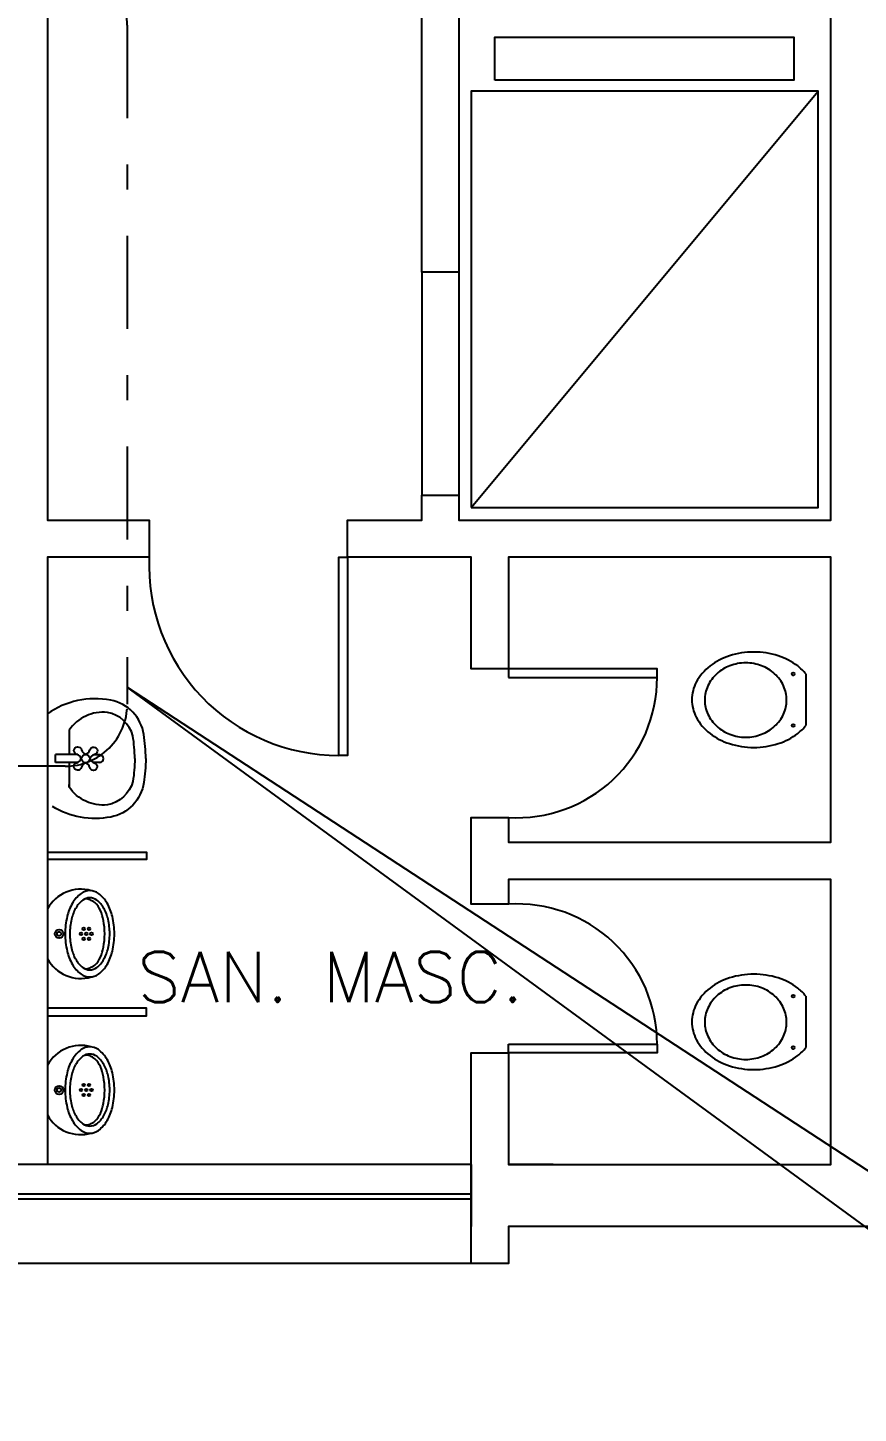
# Model space of a CAD drawing. Header units: metres. Extents: x -367 to 374, y -238 to 224.
# Drawn here: x 352.91 to 356.26, y 176.2 to 181.79 of the extents above; entities that cross this region are included whole.
import ezdxf
from ezdxf.enums import TextEntityAlignment as Align

# ---------------------------------------------------------------- set-up
doc = ezdxf.new("R2010")
doc.units = ezdxf.units.M
doc.linetypes.add('CONTINOUS', pattern=[0])
doc.linetypes.add('DASHDOT2', pattern=[0.5, 0.25, -0.125, 0, -0.125])
for name, color, linetype in [('ELE-ALIMENTADORES', 160, 'Continuous'), ('ELETRODUTO', 3, 'Continuous'), ('LA_BAU_BASES GERAIS_R00$0$BASE', 253, 'Continuous')]:
    doc.layers.add(name, color=color, linetype=linetype)
doc.styles.add('LA_BAU_BASES GERAIS_R00$0$R60-125-RS', font='romans.shx', dxfattribs={"height": 0.19})
doc.styles.add('LA_BAU_BASES GERAIS_R00$0$R80-100-RS', font='romans.shx', dxfattribs={"height": 0.203})

# ---------------------------------------------------------------- blocks, each defined once
blk = doc.blocks.new('LA_BAU_BASES GERAIS_R00$0$LA_BAU_ALVENARIA SUPERIOR_R01')
at = {"layer": 'LA_BAU_BASES GERAIS_R00$0$BASE', "linetype": 'Continuous'}
for p, q in [((254.7, 179.85), (256.1, 181.53)), ((254.5, 180.8), (254.5, 179.9)), ((254.65, 180.8), (254.65, 179.9)), ((254.3011, 179.65), (254.2011, 179.65)), ((254.7, 177.2), (245.4, 177.2)), ((254.7, 177.2), (254.7, 176.95)), ((255.03, 177.2), (254.85, 177.2)), ((254.7, 177.0796), (245.4, 177.0796)), ((254.7, 177.0596), (245.4, 177.0596)), ((254.7, 176.8), (245.4, 176.8))]:
    blk.add_line(p, q, dxfattribs=at)
at = {"layer": 'LA_BAU_BASES GERAIS_R00$0$BASE'}
for p, q in [((256.05, 179.1789), (256.05, 178.9711)), ((256.05, 179.1789), (256.05, 178.9711)), ((253.0214, 178.8537), (253.0214, 178.8223)), ((253.0214, 178.8537), (253.0214, 178.8223)), ((253.1126, 178.8537), (253.0224, 178.8537)), ((253.1126, 178.8537), (253.0224, 178.8537)), ((253.1126, 178.8223), (253.0224, 178.8223)), ((253.1126, 178.8223), (253.0224, 178.8223)), ((253.2012, 178.8223), (253.174, 178.8223)), ((253.2012, 178.8223), (253.174, 178.8223)), ((253.2012, 178.8523), (253.1756, 178.8523)), ((253.2012, 178.8523), (253.1756, 178.8523)), ((256.05, 177.8789), (256.05, 177.6711)), ((256.05, 177.8789), (256.05, 177.6711))]:
    blk.add_line(p, q, dxfattribs=at)
at = {"layer": 'LA_BAU_BASES GERAIS_R00$0$BASE', "linetype": 'Continuous'}
for points in [[(256.4, 176.95), (254.85, 176.95), (254.85, 176.8), (254.7, 176.8), (254.7, 177.65), (254.85, 177.65), (254.85, 177.2), (256.15, 177.2), (256.15, 178.35), (254.85, 178.35), (254.85, 178.25), (254.7, 178.25), (254.7, 178.6), (254.85, 178.6), (254.85, 178.5), (256.15, 178.5), (256.15, 179.65), (254.85, 179.65), (254.85, 179.2), (254.7, 179.2), (254.7, 179.65), (254.2011, 179.65), (254.2011, 179.8), (254.5, 179.8), (254.5, 179.9), (254.65, 179.9), (254.65, 179.8), (256.15, 179.8), (256.15, 181.83)], [(254.65, 181.83), (254.65, 180.8), (254.5, 180.8), (254.5, 181.98)], [(252.99, 178.46), (253.39, 178.46), (253.39, 178.43), (252.99, 178.43)], [(252.99, 177.8), (253.39, 177.8), (253.39, 177.83), (252.99, 177.83)]]:
    blk.add_lwpolyline(points, dxfattribs=at)
for points in [[(252.84, 177.2), (252.84, 189.035), (252.74, 189.035), (252.74, 189.185), (252.99, 189.185), (252.99, 179.8), (253.4011, 179.8), (253.4011, 179.65), (252.99, 179.65), (252.99, 177.2)], [(254.7956, 181.5757), (254.7956, 181.7487), (256.0017, 181.7487), (256.0017, 181.5757)], [(254.7, 179.85), (256.1, 179.85), (256.1, 181.53), (254.7, 181.53)], [(254.1661, 178.85), (254.1661, 179.65), (254.2011, 179.65), (254.2011, 178.85)], [(254.85, 179.165), (255.45, 179.165), (255.45, 179.2), (254.85, 179.2)], [(254.85, 177.685), (255.45, 177.685), (255.45, 177.65), (254.85, 177.65)]]:
    blk.add_lwpolyline(points, close=True, dxfattribs=at)
at = {"layer": 'LA_BAU_BASES GERAIS_R00$0$BASE'}
for points in [[(256.05, 179.1789, 0.056705), (256.0168, 179.2111, 0.087077), (255.9383, 179.2522, 0.07734), (255.84, 179.2675, 0.07734), (255.7417, 179.2522, 0.087077), (255.6632, 179.2111, 0.105661), (255.6079, 179.1459, 0.124014), (255.59, 179.075, 0.124014), (255.6079, 179.0041, 0.105661), (255.6632, 178.9389, 0.087077), (255.7417, 178.8978, 0.07734), (255.84, 178.8825)], [(256.05, 179.1789, 0.056705), (256.0168, 179.2111, 0.087077), (255.9383, 179.2522, 0.07734), (255.84, 179.2675, 0.07734), (255.7417, 179.2522, 0.087077), (255.6632, 179.2111, 0.105661), (255.6079, 179.1459, 0.124014), (255.59, 179.075, 0.124014), (255.6079, 179.0041, 0.105661), (255.6632, 178.9389, 0.087077), (255.7417, 178.8978, 0.07734), (255.84, 178.8825)], [(253.3867, 178.8373, 0.034357), (253.3788, 178.9342, 0.320642), (253.2452, 179.0729, 0.205325), (252.99, 179.018)], [(253.3425, 178.8373, 0.034703), (253.3349, 178.9291, 0.286734), (253.2322, 179.0239, 0.276978), (253.0776, 178.9519), (253.0776, 178.9519)], [(255.84, 178.8825, 0.07734), (255.9383, 178.8978, 0.087077), (256.0168, 178.9389, 0.056705), (256.05, 178.9711)], [(255.84, 178.8825, 0.07734), (255.9383, 178.8978, 0.087077), (256.0168, 178.9389, 0.056705), (256.05, 178.9711)], [(253.3867, 178.8373, -0.034357), (253.3788, 178.7404, -0.320642), (253.2452, 178.6017, -0.186568), (253.01, 178.6435)], [(253.3867, 178.8373, -0.034357), (253.3788, 178.7404, -0.320642), (253.2452, 178.6017, -0.186568), (253.01, 178.6435)], [(253.3425, 178.8373, -0.034703), (253.3349, 178.7455, -0.286734), (253.2322, 178.6507, -0.276978), (253.0776, 178.7227), (253.0776, 178.7323)], [(256.05, 177.8789, 0.056705), (256.0168, 177.9111, 0.087077), (255.9383, 177.9522, 0.07734), (255.84, 177.9675, 0.07734), (255.7417, 177.9522, 0.087077), (255.6632, 177.9111, 0.105661), (255.6079, 177.8459, 0.124014), (255.59, 177.775, 0.124014), (255.6079, 177.7041, 0.105661), (255.6632, 177.6389, 0.087077), (255.7417, 177.5978, 0.07734), (255.84, 177.5825)], [(256.05, 177.8789, 0.056705), (256.0168, 177.9111, 0.087077), (255.9383, 177.9522, 0.07734), (255.84, 177.9675, 0.07734), (255.7417, 177.9522, 0.087077), (255.6632, 177.9111, 0.105661), (255.6079, 177.8459, 0.124014), (255.59, 177.775, 0.124014), (255.6079, 177.7041, 0.105661), (255.6632, 177.6389, 0.087077), (255.7417, 177.5978, 0.07734), (255.84, 177.5825)], [(255.84, 177.5825, 0.07734), (255.9383, 177.5978, 0.087077), (256.0168, 177.6389, 0.056705), (256.05, 177.6711)], [(255.84, 177.5825, 0.07734), (255.9383, 177.5978, 0.087077), (256.0168, 177.6389, 0.056705), (256.05, 177.6711)]]:
    blk.add_lwpolyline(points, format="xyb", dxfattribs=at)
for points in [[(255.8071, 179.2237, 0.090278), (255.7433, 179.2121, 0.094701), (255.6905, 179.1798, 0.101711), (255.6544, 179.1304, 0.107291), (255.6421, 179.0737, 0.107291), (255.6544, 179.017, 0.101711), (255.6905, 178.9677, 0.094701), (255.7433, 178.9354, 0.090278), (255.8071, 178.9237, 0.090278), (255.871, 178.9354, 0.094701), (255.9238, 178.9677, 0.101711), (255.9598, 179.017, 0.107291), (255.9721, 179.0737, 0.107291), (255.9598, 179.1304, 0.101711), (255.9238, 179.1798, 0.094701), (255.871, 179.2121, 0.090278)], [(255.8071, 179.2237, 0.090278), (255.7433, 179.2121, 0.094701), (255.6905, 179.1798, 0.101711), (255.6544, 179.1304, 0.107291), (255.6421, 179.0737, 0.107291), (255.6544, 179.017, 0.101711), (255.6905, 178.9677, 0.094701), (255.7433, 178.9354, 0.090278), (255.8071, 178.9237, 0.090278), (255.871, 178.9354, 0.094701), (255.9238, 178.9677, 0.101711), (255.9598, 179.017, 0.107291), (255.9721, 179.0737, 0.107291), (255.9598, 179.1304, 0.101711), (255.9238, 179.1798, 0.094701), (255.871, 179.2121, 0.090278)], [(253.1611, 178.8722, -1.821489), (253.1793, 178.8537, 0.241819), (253.1614, 178.8371, 0.241819), (253.179, 178.8202, -1.821489), (253.1604, 178.802, 0.241819), (253.1439, 178.82, 0.241819), (253.127, 178.8023, -1.821489), (253.1088, 178.8209, 0.241819), (253.1268, 178.8375, 0.241819), (253.1091, 178.8543, -1.821489), (253.1277, 178.8726, 0.241819), (253.1442, 178.8546, 0.241819)], [(255.8071, 177.9237, 0.090278), (255.7433, 177.9121, 0.094701), (255.6905, 177.8798, 0.101711), (255.6544, 177.8304, 0.107291), (255.6421, 177.7737, 0.107291), (255.6544, 177.717, 0.101711), (255.6905, 177.6677, 0.094701), (255.7433, 177.6354, 0.090278), (255.8071, 177.6237, 0.090278), (255.871, 177.6354, 0.094701), (255.9238, 177.6677, 0.101711), (255.9598, 177.717, 0.107291), (255.9721, 177.7737, 0.107291), (255.9598, 177.8304, 0.101711), (255.9238, 177.8798, 0.094701), (255.871, 177.9121, 0.090278)], [(255.8071, 177.9237, 0.090278), (255.7433, 177.9121, 0.094701), (255.6905, 177.8798, 0.101711), (255.6544, 177.8304, 0.107291), (255.6421, 177.7737, 0.107291), (255.6544, 177.717, 0.101711), (255.6905, 177.6677, 0.094701), (255.7433, 177.6354, 0.090278), (255.8071, 177.6237, 0.090278), (255.871, 177.6354, 0.094701), (255.9238, 177.6677, 0.101711), (255.9598, 177.717, 0.107291), (255.9721, 177.7737, 0.107291), (255.9598, 177.8304, 0.101711), (255.9238, 177.8798, 0.094701), (255.871, 177.9121, 0.090278)]]:
    blk.add_lwpolyline(points, format="xyb", close=True, dxfattribs=at)
for points in [[(253.0776, 178.9519), (253.0776, 178.8537)], [(253.0776, 178.9219), (253.0776, 178.8537)], [(253.0776, 178.8223), (253.0776, 178.7227)]]:
    blk.add_lwpolyline(points, dxfattribs=at)
for centre, radius in [((255.9981, 179.1789), 0.00561), ((255.9981, 179.1789), 0.00561), ((255.9981, 178.9711), 0.00561), ((255.9981, 178.9711), 0.00561), ((253.1441, 178.8373), 0.0167), ((253.1441, 178.8373), 0.0167), ((255.9981, 177.8789), 0.00561), ((255.9981, 177.8789), 0.00561), ((255.9981, 177.6711), 0.00561), ((255.9981, 177.6711), 0.00561)]:
    blk.add_circle(centre, radius, dxfattribs=at)
at = {"layer": 'LA_BAU_BASES GERAIS_R00$0$BASE', "linetype": 'Continuous'}
for centre, radius in [((253.0371, 178.1304), 0.0176), ((253.0371, 178.1304), 0.00844), ((253.1257, 178.1304), 0.0051), ((253.1363, 178.1505), 0.0051), ((253.1469, 178.1304), 0.0051), ((253.1574, 178.1505), 0.0051), ((253.168, 178.1304), 0.0051), ((253.1363, 178.1103), 0.0051), ((253.1574, 178.1103), 0.0051), ((253.0371, 177.5), 0.0176), ((253.1363, 177.5201), 0.0051), ((253.1574, 177.5201), 0.0051), ((253.0371, 177.5), 0.00844), ((253.1257, 177.5), 0.0051), ((253.1363, 177.4799), 0.0051), ((253.1469, 177.5), 0.0051), ((253.1574, 177.4799), 0.0051), ((253.168, 177.5), 0.0051)]:
    blk.add_circle(centre, radius, dxfattribs=at)
for centre, radius, start, end in [((254.1661, 179.6158), 0.7658, 177.4377, 270), ((254.884, 179.165), 0.566, 266.5584, 0), ((253.1248, 178.1566), 0.1538, 74.0931, 151.2021), ((253.1609, 178.2456), 0.059, 90, 125.9666), ((253.1609, 178.2456), 0.059, 54.0334, 90), ((253.2644, 178.1543), 0.2002, 150.2816, 166.6973), ((253.2007, 178.1907), 0.1268, 125.9666, 150.2816), ((253.1961, 178.1822), 0.1053, 126.8051, 151.0316), ((253.1609, 178.2292), 0.0465, 90, 126.8051), ((253.1446, 178.1212), 0.1502, 90.4408, 91.2648), ((253.1446, 178.1212), 0.1502, 90.4408, 91.2648), ((253.1438, 178.2248), 0.0466, 67.2794, 90.417), ((253.1609, 178.2292), 0.0465, 53.1949, 90), ((253.1038, 178.1449), 0.1359, 55.2434, 64.7366), ((253.1142, 178.1855), 0.0977, 23.6965, 46.6573), ((253.1257, 178.1822), 0.1053, 28.9684, 53.1949), ((253.121, 178.1907), 0.1268, 29.7184, 54.0334), ((253.0573, 178.1543), 0.2002, 13.3027, 29.7184), ((254.884, 177.685), 0.566, 360, 93.4416), ((253.3656, 178.1304), 0.3042, 166.6973, 180), ((253.3421, 178.1304), 0.2617, 167.0851, 180), ((253.2525, 178.1509), 0.1698, 151.0316, 167.0851), ((253.0371, 178.1517), 0.1819, 10.3037, 23.6965), ((253.0692, 178.1509), 0.1698, 12.9149, 28.9684), ((252.9796, 178.1304), 0.2617, 360, 12.9149), ((252.9561, 178.1304), 0.3042, 360, 13.3027), ((252.9143, 178.1294), 0.3067, 0.1895, 10.3037), ((253.3656, 178.1304), 0.3042, 180, 193.3027), ((253.3421, 178.1304), 0.2617, 180, 192.9149), ((253.0371, 178.1091), 0.1819, 336.3035, 349.6963), ((252.9143, 178.1314), 0.3067, 349.6963, 359.8105), ((252.9796, 178.1304), 0.2617, 347.0851, 0), ((252.9561, 178.1304), 0.3042, 346.6973, 0), ((253.1248, 178.1042), 0.1538, 208.7979, 285.9069), ((253.2644, 178.1065), 0.2002, 193.3027, 209.7184), ((253.2525, 178.1098), 0.1698, 192.9149, 208.9684), ((253.1961, 178.0786), 0.1053, 208.9684, 233.1949), ((253.1142, 178.0752), 0.0977, 313.3427, 336.3035), ((253.1257, 178.0786), 0.1053, 306.8051, 331.0316), ((253.0692, 178.1098), 0.1698, 331.0316, 347.0851), ((253.0573, 178.1065), 0.2002, 330.2816, 346.6973), ((253.2007, 178.0701), 0.1268, 209.7184, 234.0334), ((253.1609, 178.0152), 0.059, 234.0334, 270), ((253.1609, 178.0316), 0.0465, 233.1949, 270), ((253.1446, 178.1395), 0.1502, 268.7352, 269.5592), ((253.1446, 178.1395), 0.1502, 268.7352, 269.5592), ((253.1438, 178.036), 0.0466, 269.583, 292.7206), ((253.1609, 178.0316), 0.0465, 270, 306.8051), ((253.1609, 178.0152), 0.059, 270, 305.9666), ((253.1038, 178.1159), 0.1359, 295.2634, 304.7566), ((253.121, 178.0701), 0.1268, 305.9666, 330.2816), ((253.1248, 177.5262), 0.1538, 74.0931, 151.2021), ((253.2007, 177.5603), 0.1268, 125.9666, 150.2816), ((253.1961, 177.5518), 0.1053, 126.8051, 151.0316), ((253.1609, 177.6152), 0.059, 90, 125.9666), ((253.1609, 177.5988), 0.0465, 90, 126.8051), ((253.1446, 177.4908), 0.1502, 90.4408, 91.2648), ((253.1446, 177.4908), 0.1502, 90.4408, 91.2648), ((253.1438, 177.5944), 0.0466, 67.2794, 90.417), ((253.1609, 177.6152), 0.059, 54.0334, 90), ((253.1609, 177.5988), 0.0465, 53.1949, 90), ((253.1038, 177.5145), 0.1359, 55.2434, 64.7366), ((253.1257, 177.5518), 0.1053, 28.9684, 53.1949), ((253.121, 177.5603), 0.1268, 29.7184, 54.0334), ((253.2644, 177.5239), 0.2002, 150.2816, 166.6973), ((253.2525, 177.5205), 0.1698, 151.0316, 167.0851), ((253.1142, 177.5551), 0.0977, 23.6965, 46.6573), ((253.0371, 177.5213), 0.1819, 10.3037, 23.6965), ((253.0692, 177.5205), 0.1698, 12.9149, 28.9684), ((253.0573, 177.5239), 0.2002, 13.3027, 29.7184), ((253.3656, 177.5), 0.3042, 166.6973, 180), ((253.3421, 177.5), 0.2617, 167.0851, 180), ((252.9143, 177.499), 0.3067, 0.1895, 10.3037), ((252.9796, 177.5), 0.2617, 360, 12.9149), ((252.9561, 177.5), 0.3042, 360, 13.3027), ((253.3656, 177.5), 0.3042, 180, 193.3027), ((253.3421, 177.5), 0.2617, 180, 192.9149), ((252.9143, 177.501), 0.3067, 349.6963, 359.8105), ((252.9796, 177.5), 0.2617, 347.0851, 0), ((252.9561, 177.5), 0.3042, 346.6973, 0), ((253.2644, 177.4761), 0.2002, 193.3027, 209.7184), ((253.2525, 177.4795), 0.1698, 192.9149, 208.9684), ((253.1142, 177.4449), 0.0977, 313.3427, 336.3035), ((253.0371, 177.4787), 0.1819, 336.3035, 349.6963), ((253.0692, 177.4795), 0.1698, 331.0316, 347.0851), ((253.0573, 177.4761), 0.2002, 330.2816, 346.6973), ((253.1248, 177.4738), 0.1538, 208.7979, 285.9069), ((253.2007, 177.4397), 0.1268, 209.7184, 234.0334), ((253.1961, 177.4482), 0.1053, 208.9684, 233.1949), ((253.1609, 177.4012), 0.0465, 233.1949, 270), ((253.1446, 177.5092), 0.1502, 268.7352, 269.5592), ((253.1446, 177.5092), 0.1502, 268.7352, 269.5592), ((253.1438, 177.4056), 0.0466, 269.583, 292.7206), ((253.1609, 177.4012), 0.0465, 270, 306.8051), ((253.1038, 177.4855), 0.1359, 295.2634, 304.7566), ((253.1257, 177.4482), 0.1053, 306.8051, 331.0316), ((253.121, 177.4397), 0.1268, 305.9666, 330.2816), ((253.1609, 177.3848), 0.059, 234.0334, 270), ((253.1609, 177.3848), 0.059, 270, 305.9666)]:
    blk.add_arc(centre, radius, start, end, dxfattribs=at)
at = {"layer": 'LA_BAU_BASES GERAIS_R00$0$BASE'}
blk.add_arc((253.2012, 178.8373), 0.015, 270, 90, dxfattribs=at)
blk = doc.blocks.new('LA_BAU_BASES GERAIS_R00')
at = {"layer": 'LA_BAU_BASES GERAIS_R00$0$BASE'}
blk.add_blockref('LA_BAU_BASES GERAIS_R00$0$LA_BAU_ALVENARIA SUPERIOR_R01', (100, 0), dxfattribs=at)
at = {"layer": 'LA_BAU_BASES GERAIS_R00$0$BASE', "insert": (353.3534, 178.0581), "char_height": 0.203, "width": 3.284393, "attachment_point": 1, "style": 'LA_BAU_BASES GERAIS_R00$0$R80-100-RS'}
blk.add_mtext('SAN. MASC.', dxfattribs=at)
at = {"layer": 'LA_BAU_BASES GERAIS_R00$0$BASE', "style": 'LA_BAU_BASES GERAIS_R00$0$R60-125-RS'}
for p in [(242.7816, 218.9192), (358.6366, 192.9642)]:
    blk.add_attdef('S', text='', height=0.19, rotation=90, dxfattribs=at).set_placement(p, align=Align.MIDDLE_CENTER)
at = {"layer": 'LA_BAU_BASES GERAIS_R00$0$BASE', "style": 'LA_BAU_BASES GERAIS_R00$0$R80-100-RS'}
blk.add_attdef('ACESSO', text='', height=0.203, dxfattribs=at).set_placement((365.9223, 191.9868), align=Align.TOP_CENTER)
at = {"layer": 'LA_BAU_BASES GERAIS_R00$0$BASE', "style": 'LA_BAU_BASES GERAIS_R00$0$R60-125-RS'}
blk.add_attdef('S', text='', height=0.19, dxfattribs=at).set_placement((266.1142, 180.9134), align=Align.MIDDLE_CENTER)

msp = doc.modelspace()

# ---------------------------------------------------------------- linework, layer by layer
at = {"layer": 'ELE-ALIMENTADORES', "color": 3, "linetype": 'DASHDOT2', "ltscale": 1.5}
msp.add_lwpolyline([(350.7137, 182.0466), (353.0619, 182.0466, -0.414214), (353.3119, 181.7966), (353.3119, 179.0565, -0.414214), (353.0619, 178.8065), (350.7137, 178.8065, -0.414214), (350.4637, 179.0565), (350.4637, 181.7966, -0.414214)], format="xyb", close=True, dxfattribs=at)
at = {"layer": 'ELETRODUTO', "color": 7, "linetype": 'CONTINOUS', "ltscale": 0.5}
for p, q in [((357.3177, 176.1956), (353.3119, 179.1259)), ((353.3119, 179.1259), (357.3177, 176.5095))]:
    msp.add_line(p, q, dxfattribs=at)

# ---------------------------------------------------------------- block references
at = {"layer": 'ELE-ALIMENTADORES', "color": 2}
msp.add_blockref('LA_BAU_BASES GERAIS_R00', (0, 0), dxfattribs=at)

doc.saveas('drawing.dxf')
